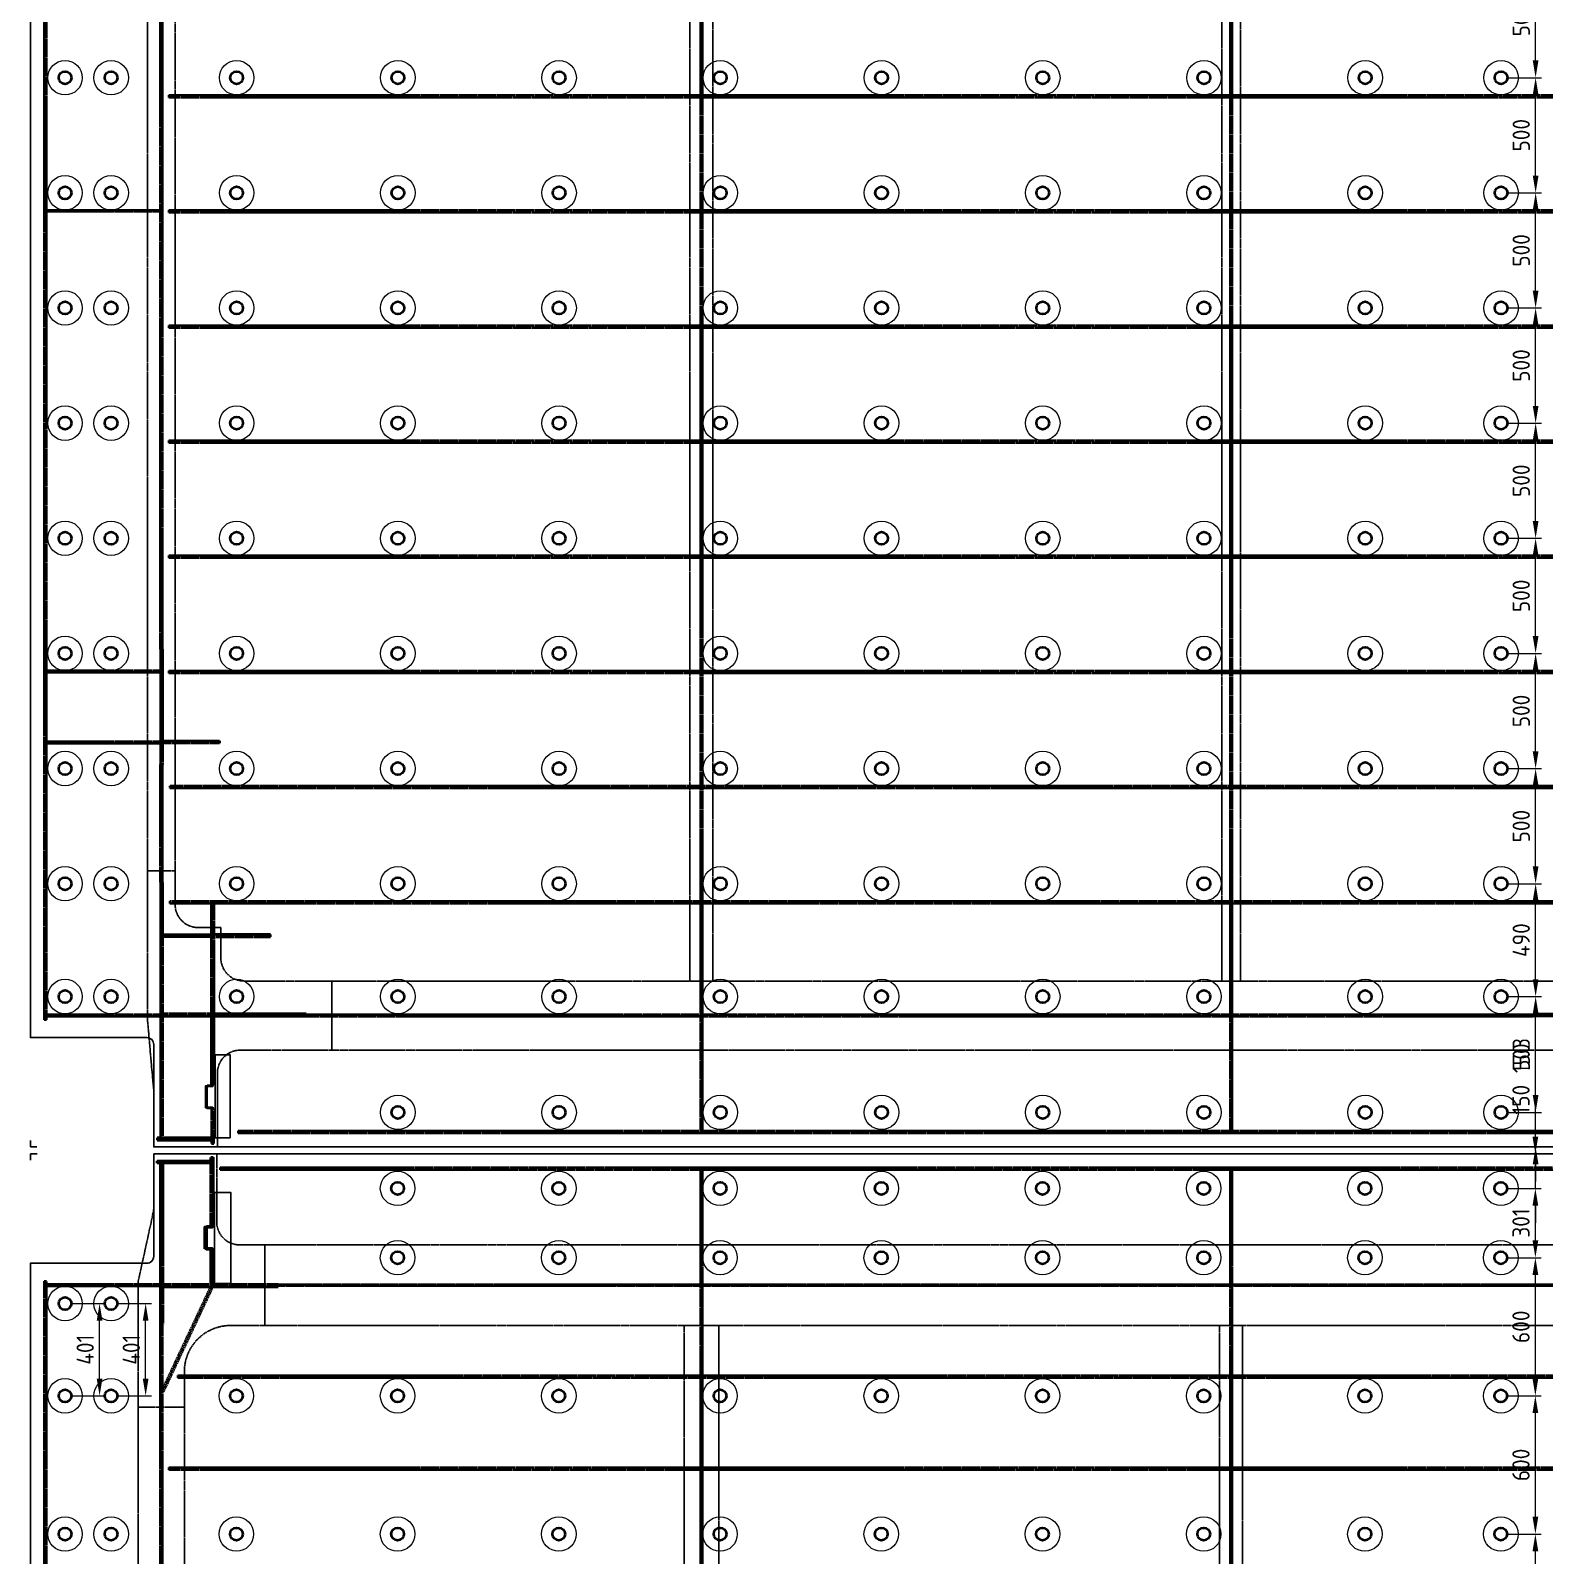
# Model space of a CAD drawing. Header units: millimetres. Extents: x -15442 to 12548, y -1071 to 35649.
# Drawn here: x -543 to 6031, y 22660 to 29282 of the extents above; entities that cross this region are included whole.
import ezdxf

# ---------------------------------------------------------------- set-up
doc = ezdxf.new("R2010")
doc.units = ezdxf.units.MM
for name, pattern in [('AM_ISO02W050', [7.5, 6, -1.5]), ('AM_ISO08W050', [18, 12, -1.5, 3, -1.5]), ('AM_ISO09W050', [22.5, 12, -1.5, 3, -1.5, 3, -1.5])]:
    doc.linetypes.add(name, pattern=pattern)
for name, color, linetype, lineweight in [('Mechanical-AM_0', 7, 'Continuous', 40), ('Mechanical-AM_11', 3, 'AM_ISO09W050', 25), ('Mechanical-AM_3', 6, 'AM_ISO02W050', 35), ('Mechanical-AM_7', 4, 'AM_ISO08W050', 25), ('Mechanical-AM_9', 253, 'Continuous', 0)]:
    doc.layers.add(name, color=color, linetype=linetype, lineweight=lineweight)
doc.styles.get("Standard").update_dxf_attribs({"font": 'ISOCP.SHX'})
doc.dimstyles.new('AM_ISO', dxfattribs={"dimtxt": 3, "dimasz": 3, "dimexe": 1, "dimexo": 1, "dimgap": 1, "dimtad": 1, "dimdec": 0, "dimdsep": 46, "dimtxsty": 'Standard', "dimcen": 0, "dimclrd": 256, "dimclre": 256, "dimclrt": 2, "dimadec": 0, "dimazin": 2, "dimtp": 0.1, "dimtm": 0.1, "dimtfac": 0.71, "dimtdec": 0, "dimtmove": 0, "dimatfit": 3, "dimfxl": 1, "dimtzin": 0, "dimlwd": -1, "dimlwe": -1, "dimarcsym": 1})

# ---------------------------------------------------------------- blocks, each defined once
blk = doc.blocks.new('cover in closed box DN90xSCH40')
for points in [[(30, 51), (5, 51), (5, 45), (30, 45)], [(36, -48), (36, 48), (30, 48), (30, -48)], [(30, -45), (5, -45), (5, -51), (30, -51)]]:
    blk.add_lwpolyline(points, close=True)
for points in [[(5, 51), (2, 51), (5, 48)], [(30, 48), (30, 51), (33, 48)], [(5, -51), (5, -48), (2, -51)], [(30, -48), (30, -51), (33, -48)]]:
    blk.add_solid(points)
blk = doc.blocks.new('*D2224')
at = {"layer": 'Defpoints', "color": 0, "transparency": 16777216}
for p in [(5842.3, 24584.2), (5992.3, 24584.2), (5842.3, 24434.2)]:
    blk.add_point(p, dxfattribs=at)
at = {"layer": 'Mechanical-AM_9', "transparency": 16777216}
for p, q in [((5992.3, 24659.2), (5992.3, 24904.3)), ((5867.3, 24584.2), (6017.3, 24584.2)), ((5992.3, 24434.2), (5992.3, 24584.2)), ((5867.3, 24434.2), (6017.3, 24434.2)), ((5992.3, 24359.2), (5992.3, 24284.2))]:
    blk.add_line(p, q, dxfattribs=at)
for points in [[(5979.8, 24659.2), (6004.8, 24659.2), (5992.3, 24584.2)], [(5979.8, 24359.2), (6004.8, 24359.2), (5992.3, 24434.2)]]:
    blk.add_solid(points, dxfattribs=at)
at = {"layer": 'Mechanical-AM_9', "color": 2, "transparency": 16777216, "insert": (5929.8, 24819.3), "char_height": 75, "attachment_point": 5, "rotation": 90}
blk.add_mtext('150', dxfattribs=at)
blk = doc.blocks.new('*D2223')
at = {"layer": 'Defpoints', "color": 0, "transparency": 16777216}
for p in [(5842.3, 25087.2), (5992.3, 25087.2), (5842.3, 24584.2)]:
    blk.add_point(p, dxfattribs=at)
at = {"layer": 'Mechanical-AM_9', "transparency": 16777216}
for p, q in [((5867.3, 25087.2), (6017.3, 25087.2)), ((5992.3, 24659.2), (5992.3, 25012.2)), ((5867.3, 24584.2), (6017.3, 24584.2))]:
    blk.add_line(p, q, dxfattribs=at)
for points in [[(5979.8, 25012.2), (6004.8, 25012.2), (5992.3, 25087.2)], [(5979.8, 24659.2), (6004.8, 24659.2), (5992.3, 24584.2)]]:
    blk.add_solid(points, dxfattribs=at)
at = {"layer": 'Mechanical-AM_9', "color": 2, "transparency": 16777216, "insert": (5929.8, 24835.7), "char_height": 75, "attachment_point": 5, "rotation": 90}
blk.add_mtext('503', dxfattribs=at)
blk = doc.blocks.new('*D2222')
at = {"layer": 'Defpoints', "color": 0, "transparency": 16777216}
for p in [(5842.3, 25577.2), (5992.3, 25577.2), (5842.3, 25087.2)]:
    blk.add_point(p, dxfattribs=at)
at = {"layer": 'Mechanical-AM_9', "transparency": 16777216}
for p, q in [((5867.3, 25577.2), (6017.3, 25577.2)), ((5992.3, 25162.2), (5992.3, 25502.2)), ((5867.3, 25087.2), (6017.3, 25087.2))]:
    blk.add_line(p, q, dxfattribs=at)
for points in [[(5979.8, 25502.2), (6004.8, 25502.2), (5992.3, 25577.2)], [(5979.8, 25162.2), (6004.8, 25162.2), (5992.3, 25087.2)]]:
    blk.add_solid(points, dxfattribs=at)
at = {"layer": 'Mechanical-AM_9', "color": 2, "transparency": 16777216, "insert": (5929.8, 25332.2), "char_height": 75, "attachment_point": 5, "rotation": 90}
blk.add_mtext('490', dxfattribs=at)
blk = doc.blocks.new('*D2221')
at = {"layer": 'Defpoints', "color": 0, "transparency": 16777216}
for p in [(5842.3, 26077.2), (5992.3, 26077.2), (5842.3, 25577.2)]:
    blk.add_point(p, dxfattribs=at)
at = {"layer": 'Mechanical-AM_9', "transparency": 16777216}
for p, q in [((5867.3, 26077.2), (6017.3, 26077.2)), ((5992.3, 25652.2), (5992.3, 26002.2)), ((5867.3, 25577.2), (6017.3, 25577.2))]:
    blk.add_line(p, q, dxfattribs=at)
for points in [[(5979.8, 26002.2), (6004.8, 26002.2), (5992.3, 26077.2)], [(5979.8, 25652.2), (6004.8, 25652.2), (5992.3, 25577.2)]]:
    blk.add_solid(points, dxfattribs=at)
at = {"layer": 'Mechanical-AM_9', "color": 2, "transparency": 16777216, "insert": (5929.8, 25827.2), "char_height": 75, "attachment_point": 5, "rotation": 90}
blk.add_mtext('500', dxfattribs=at)
blk = doc.blocks.new('*D2220')
at = {"layer": 'Defpoints', "color": 0, "transparency": 16777216}
for p in [(5842.3, 26577.2), (5992.3, 26577.2), (5842.3, 26077.2)]:
    blk.add_point(p, dxfattribs=at)
at = {"layer": 'Mechanical-AM_9', "transparency": 16777216}
for p, q in [((5867.3, 26577.2), (6017.3, 26577.2)), ((5992.3, 26152.2), (5992.3, 26502.2)), ((5867.3, 26077.2), (6017.3, 26077.2))]:
    blk.add_line(p, q, dxfattribs=at)
for points in [[(5979.8, 26502.2), (6004.8, 26502.2), (5992.3, 26577.2)], [(5979.8, 26152.2), (6004.8, 26152.2), (5992.3, 26077.2)]]:
    blk.add_solid(points, dxfattribs=at)
at = {"layer": 'Mechanical-AM_9', "color": 2, "transparency": 16777216, "insert": (5929.8, 26327.2), "char_height": 75, "attachment_point": 5, "rotation": 90}
blk.add_mtext('500', dxfattribs=at)
blk = doc.blocks.new('*D2219')
at = {"layer": 'Defpoints', "color": 0, "transparency": 16777216}
for p in [(5842.3, 27077.2), (5992.3, 27077.2), (5842.3, 26577.2)]:
    blk.add_point(p, dxfattribs=at)
at = {"layer": 'Mechanical-AM_9', "transparency": 16777216}
for p, q in [((5867.3, 27077.2), (6017.3, 27077.2)), ((5992.3, 26652.2), (5992.3, 27002.2)), ((5867.3, 26577.2), (6017.3, 26577.2))]:
    blk.add_line(p, q, dxfattribs=at)
for points in [[(5979.8, 27002.2), (6004.8, 27002.2), (5992.3, 27077.2)], [(5979.8, 26652.2), (6004.8, 26652.2), (5992.3, 26577.2)]]:
    blk.add_solid(points, dxfattribs=at)
at = {"layer": 'Mechanical-AM_9', "color": 2, "transparency": 16777216, "insert": (5929.8, 26827.2), "char_height": 75, "attachment_point": 5, "rotation": 90}
blk.add_mtext('500', dxfattribs=at)
blk = doc.blocks.new('*D2218')
at = {"layer": 'Defpoints', "color": 0, "transparency": 16777216}
for p in [(5842.3, 27577.2), (5992.3, 27577.2), (5842.3, 27077.2)]:
    blk.add_point(p, dxfattribs=at)
at = {"layer": 'Mechanical-AM_9', "transparency": 16777216}
for p, q in [((5867.3, 27577.2), (6017.3, 27577.2)), ((5992.3, 27152.2), (5992.3, 27502.2)), ((5867.3, 27077.2), (6017.3, 27077.2))]:
    blk.add_line(p, q, dxfattribs=at)
for points in [[(5979.8, 27502.2), (6004.8, 27502.2), (5992.3, 27577.2)], [(5979.8, 27152.2), (6004.8, 27152.2), (5992.3, 27077.2)]]:
    blk.add_solid(points, dxfattribs=at)
at = {"layer": 'Mechanical-AM_9', "color": 2, "transparency": 16777216, "insert": (5929.8, 27327.2), "char_height": 75, "attachment_point": 5, "rotation": 90}
blk.add_mtext('500', dxfattribs=at)
blk = doc.blocks.new('*D2217')
at = {"layer": 'Defpoints', "color": 0, "transparency": 16777216}
for p in [(5842.3, 28077.2), (5992.3, 28077.2), (5842.3, 27577.2)]:
    blk.add_point(p, dxfattribs=at)
at = {"layer": 'Mechanical-AM_9', "transparency": 16777216}
for p, q in [((5867.3, 28077.2), (6017.3, 28077.2)), ((5992.3, 27652.2), (5992.3, 28002.2)), ((5867.3, 27577.2), (6017.3, 27577.2))]:
    blk.add_line(p, q, dxfattribs=at)
for points in [[(5979.8, 28002.2), (6004.8, 28002.2), (5992.3, 28077.2)], [(5979.8, 27652.2), (6004.8, 27652.2), (5992.3, 27577.2)]]:
    blk.add_solid(points, dxfattribs=at)
at = {"layer": 'Mechanical-AM_9', "color": 2, "transparency": 16777216, "insert": (5929.8, 27827.2), "char_height": 75, "attachment_point": 5, "rotation": 90}
blk.add_mtext('500', dxfattribs=at)
blk = doc.blocks.new('*D2216')
at = {"layer": 'Defpoints', "color": 0, "transparency": 16777216}
for p in [(5842.3, 28577.2), (5992.3, 28577.2), (5842.3, 28077.2)]:
    blk.add_point(p, dxfattribs=at)
at = {"layer": 'Mechanical-AM_9', "transparency": 16777216}
for p, q in [((5867.3, 28577.2), (6017.3, 28577.2)), ((5992.3, 28152.2), (5992.3, 28502.2)), ((5867.3, 28077.2), (6017.3, 28077.2))]:
    blk.add_line(p, q, dxfattribs=at)
for points in [[(5979.8, 28502.2), (6004.8, 28502.2), (5992.3, 28577.2)], [(5979.8, 28152.2), (6004.8, 28152.2), (5992.3, 28077.2)]]:
    blk.add_solid(points, dxfattribs=at)
at = {"layer": 'Mechanical-AM_9', "color": 2, "transparency": 16777216, "insert": (5929.8, 28327.2), "char_height": 75, "attachment_point": 5, "rotation": 90}
blk.add_mtext('500', dxfattribs=at)
blk = doc.blocks.new('*D2215')
at = {"layer": 'Defpoints', "color": 0, "transparency": 16777216}
for p in [(5842.3, 29077.2), (5992.3, 29077.2), (5842.3, 28577.2)]:
    blk.add_point(p, dxfattribs=at)
at = {"layer": 'Mechanical-AM_9', "transparency": 16777216}
for p, q in [((5867.3, 29077.2), (6017.3, 29077.2)), ((5992.3, 28652.2), (5992.3, 29002.2)), ((5867.3, 28577.2), (6017.3, 28577.2))]:
    blk.add_line(p, q, dxfattribs=at)
for points in [[(5979.8, 29002.2), (6004.8, 29002.2), (5992.3, 29077.2)], [(5979.8, 28652.2), (6004.8, 28652.2), (5992.3, 28577.2)]]:
    blk.add_solid(points, dxfattribs=at)
at = {"layer": 'Mechanical-AM_9', "color": 2, "transparency": 16777216, "insert": (5929.8, 28827.2), "char_height": 75, "attachment_point": 5, "rotation": 90}
blk.add_mtext('500', dxfattribs=at)
blk = doc.blocks.new('*D2214')
at = {"layer": 'Defpoints', "color": 0, "transparency": 16777216}
for p in [(5842.3, 29577.2), (5992.3, 29577.2), (5842.3, 29077.2)]:
    blk.add_point(p, dxfattribs=at)
at = {"layer": 'Mechanical-AM_9', "transparency": 16777216}
for p, q in [((5867.3, 29577.2), (6017.3, 29577.2)), ((5992.3, 29152.2), (5992.3, 29502.2)), ((5867.3, 29077.2), (6017.3, 29077.2))]:
    blk.add_line(p, q, dxfattribs=at)
for points in [[(5979.8, 29502.2), (6004.8, 29502.2), (5992.3, 29577.2)], [(5979.8, 29152.2), (6004.8, 29152.2), (5992.3, 29077.2)]]:
    blk.add_solid(points, dxfattribs=at)
at = {"layer": 'Mechanical-AM_9', "color": 2, "transparency": 16777216, "insert": (5929.8, 29327.2), "char_height": 75, "attachment_point": 5, "rotation": 90}
blk.add_mtext('500', dxfattribs=at)
blk = doc.blocks.new('*D2260')
at = {"layer": 'Defpoints', "color": 0, "transparency": 16777216}
for p in [(5841.2, 22753.3), (5991.2, 22753.3), (5841.2, 22153.3)]:
    blk.add_point(p, dxfattribs=at)
at = {"layer": 'Mechanical-AM_9', "transparency": 16777216}
for p, q in [((5866.2, 22753.3), (6016.2, 22753.3)), ((5991.2, 22228.3), (5991.2, 22678.3)), ((5866.2, 22153.3), (6016.2, 22153.3))]:
    blk.add_line(p, q, dxfattribs=at)
for points in [[(5978.7, 22678.3), (6003.7, 22678.3), (5991.2, 22753.3)], [(5978.7, 22228.3), (6003.7, 22228.3), (5991.2, 22153.3)]]:
    blk.add_solid(points, dxfattribs=at)
at = {"layer": 'Mechanical-AM_9', "color": 2, "transparency": 16777216, "insert": (5928.7, 22453.3), "char_height": 75, "attachment_point": 5, "rotation": 90}
blk.add_mtext('600', dxfattribs=at)
blk = doc.blocks.new('*D2259')
at = {"layer": 'Defpoints', "color": 0, "transparency": 16777216}
for p in [(5841.2, 23353.3), (5991.2, 23353.3), (5841.2, 22753.3)]:
    blk.add_point(p, dxfattribs=at)
at = {"layer": 'Mechanical-AM_9', "transparency": 16777216}
for p, q in [((5866.2, 23353.3), (6016.2, 23353.3)), ((5991.2, 22828.3), (5991.2, 23278.3)), ((5866.2, 22753.3), (6016.2, 22753.3))]:
    blk.add_line(p, q, dxfattribs=at)
for points in [[(5978.7, 23278.3), (6003.7, 23278.3), (5991.2, 23353.3)], [(5978.7, 22828.3), (6003.7, 22828.3), (5991.2, 22753.3)]]:
    blk.add_solid(points, dxfattribs=at)
at = {"layer": 'Mechanical-AM_9', "color": 2, "transparency": 16777216, "insert": (5928.7, 23053.3), "char_height": 75, "attachment_point": 5, "rotation": 90}
blk.add_mtext('600', dxfattribs=at)
blk = doc.blocks.new('*D2258')
at = {"layer": 'Defpoints', "color": 0, "transparency": 16777216}
for p in [(5841.2, 23953.3), (5991.2, 23953.3), (5841.2, 23353.3)]:
    blk.add_point(p, dxfattribs=at)
at = {"layer": 'Mechanical-AM_9', "transparency": 16777216}
for p, q in [((5866.2, 23953.3), (6016.2, 23953.3)), ((5991.2, 23428.3), (5991.2, 23878.3)), ((5866.2, 23353.3), (6016.2, 23353.3))]:
    blk.add_line(p, q, dxfattribs=at)
for points in [[(5978.7, 23878.3), (6003.7, 23878.3), (5991.2, 23953.3)], [(5978.7, 23428.3), (6003.7, 23428.3), (5991.2, 23353.3)]]:
    blk.add_solid(points, dxfattribs=at)
at = {"layer": 'Mechanical-AM_9', "color": 2, "transparency": 16777216, "insert": (5928.7, 23653.3), "char_height": 75, "attachment_point": 5, "rotation": 90}
blk.add_mtext('600', dxfattribs=at)
blk = doc.blocks.new('*D2257')
at = {"layer": 'Defpoints', "color": 0, "transparency": 16777216}
for p in [(5841.2, 24254.2), (5991.2, 24254.2), (5841.2, 23953.3)]:
    blk.add_point(p, dxfattribs=at)
at = {"layer": 'Mechanical-AM_9', "transparency": 16777216}
for p, q in [((5866.2, 24254.2), (6016.2, 24254.2)), ((5991.2, 24028.3), (5991.2, 24179.2)), ((5866.2, 23953.3), (6016.2, 23953.3))]:
    blk.add_line(p, q, dxfattribs=at)
for points in [[(5978.7, 24179.2), (6003.7, 24179.2), (5991.2, 24254.2)], [(5978.7, 24028.3), (6003.7, 24028.3), (5991.2, 23953.3)]]:
    blk.add_solid(points, dxfattribs=at)
at = {"layer": 'Mechanical-AM_9', "color": 2, "transparency": 16777216, "insert": (5928.7, 24103.8), "char_height": 75, "attachment_point": 5, "rotation": 90}
blk.add_mtext('301', dxfattribs=at)
blk = doc.blocks.new('*D2256')
at = {"layer": 'Defpoints', "color": 0, "transparency": 16777216}
for p in [(5841.2, 24404.2), (5991.2, 24404.2), (5841.2, 24254.2)]:
    blk.add_point(p, dxfattribs=at)
at = {"layer": 'Mechanical-AM_9', "transparency": 16777216}
for p, q in [((5991.2, 24479.2), (5991.2, 24724.3)), ((5866.2, 24404.2), (6016.2, 24404.2)), ((5991.2, 24254.2), (5991.2, 24404.2)), ((5866.2, 24254.2), (6016.2, 24254.2)), ((5991.2, 24179.2), (5991.2, 24104.2))]:
    blk.add_line(p, q, dxfattribs=at)
for points in [[(5978.7, 24479.2), (6003.7, 24479.2), (5991.2, 24404.2)], [(5978.7, 24179.2), (6003.7, 24179.2), (5991.2, 24254.2)]]:
    blk.add_solid(points, dxfattribs=at)
at = {"layer": 'Mechanical-AM_9', "color": 2, "transparency": 16777216, "insert": (5928.7, 24639.3), "char_height": 75, "attachment_point": 5, "rotation": 90}
blk.add_mtext('150', dxfattribs=at)
blk = doc.blocks.new('*D2250')
at = {"layer": 'Defpoints', "color": 0, "transparency": 16777216}
for p in [(-392.7, 23754.2), (-242.7, 23754.2), (-392.7, 23353.3)]:
    blk.add_point(p, dxfattribs=at)
at = {"layer": 'Mechanical-AM_9', "transparency": 16777216}
for p, q in [((-367.7, 23754.2), (-217.7, 23754.2)), ((-242.7, 23428.3), (-242.7, 23679.2)), ((-367.7, 23353.3), (-217.7, 23353.3))]:
    blk.add_line(p, q, dxfattribs=at)
for points in [[(-255.2, 23679.2), (-230.2, 23679.2), (-242.7, 23754.2)], [(-255.2, 23428.3), (-230.2, 23428.3), (-242.7, 23353.3)]]:
    blk.add_solid(points, dxfattribs=at)
at = {"layer": 'Mechanical-AM_9', "color": 2, "transparency": 16777216, "insert": (-305.2, 23553.8), "char_height": 75, "attachment_point": 5, "rotation": 90}
blk.add_mtext('401', dxfattribs=at)
blk = doc.blocks.new('*D2248')
at = {"layer": 'Defpoints', "color": 0, "transparency": 16777216}
for p in [(-192.7, 23754.2), (-42.7, 23754.2), (-192.7, 23353.3)]:
    blk.add_point(p, dxfattribs=at)
at = {"layer": 'Mechanical-AM_9', "transparency": 16777216}
for p, q in [((-167.7, 23754.2), (-17.7, 23754.2)), ((-42.7, 23428.3), (-42.7, 23679.2)), ((-167.7, 23353.3), (-17.7, 23353.3))]:
    blk.add_line(p, q, dxfattribs=at)
for points in [[(-55.2, 23679.2), (-30.2, 23679.2), (-42.7, 23754.2)], [(-55.2, 23428.3), (-30.2, 23428.3), (-42.7, 23353.3)]]:
    blk.add_solid(points, dxfattribs=at)
at = {"layer": 'Mechanical-AM_9', "color": 2, "transparency": 16777216, "insert": (-105.2, 23553.8), "char_height": 75, "attachment_point": 5, "rotation": 90}
blk.add_mtext('401', dxfattribs=at)
blk = doc.blocks.new('PNL_01_2_L.H_2_2_2_2_2', base_point=(-542.7, 24434.2))
for centre in [(-392.7, 29077.2), (-192.7, 29077.2), (352.3, 29077.2), (1052.3, 29077.2), (1752.3, 29077.2), (2452.3, 29077.2), (3152.3, 29077.2), (3852.3, 29077.2), (4552.3, 29077.2), (5252.3, 29077.2), (5842.3, 29077.2), (-392.7, 28577.2), (-192.7, 28577.2), (352.3, 28577.2), (1052.3, 28577.2), (1752.3, 28577.2), (2452.3, 28577.2), (3152.3, 28577.2), (3852.3, 28577.2), (4552.3, 28577.2), (5252.3, 28577.2), (5842.3, 28577.2), (-392.7, 28077.2), (-192.7, 28077.2), (352.3, 28077.2), (1052.3, 28077.2), (1752.3, 28077.2), (2452.3, 28077.2), (3152.3, 28077.2), (3852.3, 28077.2), (4552.3, 28077.2), (5252.3, 28077.2), (5842.3, 28077.2), (-392.7, 27577.2), (-192.7, 27577.2), (352.3, 27577.2), (1052.3, 27577.2), (1752.3, 27577.2), (2452.3, 27577.2), (3152.3, 27577.2), (3852.3, 27577.2), (4552.3, 27577.2), (5252.3, 27577.2), (5842.3, 27577.2), (-392.7, 27077.2), (-192.7, 27077.2), (352.3, 27077.2), (1052.3, 27077.2), (1752.3, 27077.2), (2452.3, 27077.2), (3152.3, 27077.2), (3852.3, 27077.2), (4552.3, 27077.2), (5252.3, 27077.2), (5842.3, 27077.2), (-392.7, 26577.2), (-192.7, 26577.2), (352.3, 26577.2), (1052.3, 26577.2), (1752.3, 26577.2), (2452.3, 26577.2), (3152.3, 26577.2), (3852.3, 26577.2), (4552.3, 26577.2), (5252.3, 26577.2), (5842.3, 26577.2), (-392.7, 26077.2), (-192.7, 26077.2), (352.3, 26077.2), (1052.3, 26077.2), (1752.3, 26077.2), (2452.3, 26077.2), (3152.3, 26077.2), (3852.3, 26077.2), (4552.3, 26077.2), (5252.3, 26077.2), (5842.3, 26077.2), (-392.7, 25577.2), (-192.7, 25577.2), (352.3, 25577.2), (1052.3, 25577.2), (1752.3, 25577.2), (2452.3, 25577.2), (3152.3, 25577.2), (3852.3, 25577.2), (4552.3, 25577.2), (5252.3, 25577.2), (5842.3, 25577.2), (-392.7, 25087.2), (-192.7, 25087.2), (352.3, 25087.2), (1052.3, 25087.2), (1752.3, 25087.2), (2452.3, 25087.2), (3152.3, 25087.2), (3852.3, 25087.2), (4552.3, 25087.2), (5252.3, 25087.2), (5842.3, 25087.2), (1052.3, 24584.2), (1752.3, 24584.2), (2452.3, 24584.2), (3152.3, 24584.2), (3852.3, 24584.2), (4552.3, 24584.2), (5252.3, 24584.2), (5842.3, 24584.2)]:
    blk.add_circle(centre, 27.5)
at = {"layer": 'Mechanical-AM_9'}
for centre in [(-392.7, 29077.2), (-192.7, 29077.2), (352.3, 29077.2), (1052.3, 29077.2), (1752.3, 29077.2), (2452.3, 29077.2), (3152.3, 29077.2), (3852.3, 29077.2), (4552.3, 29077.2), (5252.3, 29077.2), (5842.3, 29077.2), (-392.7, 28577.2), (-192.7, 28577.2), (352.3, 28577.2), (1052.3, 28577.2), (1752.3, 28577.2), (2452.3, 28577.2), (3152.3, 28577.2), (3852.3, 28577.2), (4552.3, 28577.2), (5252.3, 28577.2), (5842.3, 28577.2), (-392.7, 28077.2), (-192.7, 28077.2), (352.3, 28077.2), (1052.3, 28077.2), (1752.3, 28077.2), (2452.3, 28077.2), (3152.3, 28077.2), (3852.3, 28077.2), (4552.3, 28077.2), (5252.3, 28077.2), (5842.3, 28077.2), (-392.7, 27577.2), (-192.7, 27577.2), (352.3, 27577.2), (1052.3, 27577.2), (1752.3, 27577.2), (2452.3, 27577.2), (3152.3, 27577.2), (3852.3, 27577.2), (4552.3, 27577.2), (5252.3, 27577.2), (5842.3, 27577.2), (-392.7, 27077.2), (-192.7, 27077.2), (352.3, 27077.2), (1052.3, 27077.2), (1752.3, 27077.2), (2452.3, 27077.2), (3152.3, 27077.2), (3852.3, 27077.2), (4552.3, 27077.2), (5252.3, 27077.2), (5842.3, 27077.2), (-392.7, 26577.2), (-192.7, 26577.2), (352.3, 26577.2), (1052.3, 26577.2), (1752.3, 26577.2), (2452.3, 26577.2), (3152.3, 26577.2), (3852.3, 26577.2), (4552.3, 26577.2), (5252.3, 26577.2), (5842.3, 26577.2), (-392.7, 26077.2), (-192.7, 26077.2), (352.3, 26077.2), (1052.3, 26077.2), (1752.3, 26077.2), (2452.3, 26077.2), (3152.3, 26077.2), (3852.3, 26077.2), (4552.3, 26077.2), (5252.3, 26077.2), (5842.3, 26077.2), (-392.7, 25577.2), (-192.7, 25577.2), (352.3, 25577.2), (1052.3, 25577.2), (1752.3, 25577.2), (2452.3, 25577.2), (3152.3, 25577.2), (3852.3, 25577.2), (4552.3, 25577.2), (5252.3, 25577.2), (5842.3, 25577.2), (-392.7, 25087.2), (-192.7, 25087.2), (352.3, 25087.2), (1052.3, 25087.2), (1752.3, 25087.2), (2452.3, 25087.2), (3152.3, 25087.2), (3852.3, 25087.2), (4552.3, 25087.2), (5252.3, 25087.2), (5842.3, 25087.2), (1052.3, 24584.2), (1752.3, 24584.2), (2452.3, 24584.2), (3152.3, 24584.2), (3852.3, 24584.2), (4552.3, 24584.2), (5252.3, 24584.2), (5842.3, 24584.2)]:
    blk.add_circle(centre, 75, dxfattribs=at)
for p1, p2, picture, middle in [((5842.3, 29077.2), (5842.3, 29577.2), '*D2214', (5929.8, 29327.2)), ((5842.3, 28577.2), (5842.3, 29077.2), '*D2215', (5929.8, 28827.2)), ((5842.3, 28077.2), (5842.3, 28577.2), '*D2216', (5929.8, 28327.2)), ((5842.3, 27577.2), (5842.3, 28077.2), '*D2217', (5929.8, 27827.2)), ((5842.3, 27077.2), (5842.3, 27577.2), '*D2218', (5929.8, 27327.2)), ((5842.3, 26577.2), (5842.3, 27077.2), '*D2219', (5929.8, 26827.2)), ((5842.3, 26077.2), (5842.3, 26577.2), '*D2220', (5929.8, 26327.2)), ((5842.3, 25577.2), (5842.3, 26077.2), '*D2221', (5929.8, 25827.2)), ((5842.3, 25087.2), (5842.3, 25577.2), '*D2222', (5929.8, 25332.2)), ((5842.3, 24584.2), (5842.3, 25087.2), '*D2223', (5929.8, 24835.7)), ((5842.3, 24434.2), (5842.3, 24584.2), '*D2224', (5929.8, 24819.3))]:
    dim = blk.add_aligned_dim(p1=p1, p2=p2, distance=-150, dimstyle='AM_ISO', override={"dimscale": 25}, dxfattribs=at)
    dim.commit()
    dim.dimension.update_dxf_attribs({"geometry": picture, "text_midpoint": middle})
blk = doc.blocks.new('PNL_01_2_L.H_2_2_2_2_2_2', base_point=(-542.7, 10174.2))
for centre in [(1051.2, 24254.2), (1751.2, 24254.2), (2451.2, 24254.2), (3151.2, 24254.2), (3851.2, 24254.2), (4551.2, 24254.2), (5251.2, 24254.2), (5841.2, 24254.2), (1051.2, 23953.3), (1751.2, 23953.3), (2451.2, 23953.3), (3151.2, 23953.3), (3851.2, 23953.3), (4551.2, 23953.3), (5251.2, 23953.3), (5841.2, 23953.3), (351.2, 23353.3), (1051.2, 23353.3), (1751.2, 23353.3), (2451.2, 23353.3), (3151.2, 23353.3), (3851.2, 23353.3), (4551.2, 23353.3), (5251.2, 23353.3), (5841.2, 23353.3), (-392.7, 22753.3), (-192.7, 22753.3), (351.2, 22753.3), (1051.2, 22753.3), (1751.2, 22753.3), (2451.2, 22753.3), (3151.2, 22753.3), (3851.2, 22753.3), (4551.2, 22753.3), (5251.2, 22753.3), (5841.2, 22753.3)]:
    blk.add_circle(centre, 27.5)
at = {"color": 4}
for centre in [(-392.7, 23754.2), (-192.7, 23754.2), (-392.7, 23353.3), (-192.7, 23353.3)]:
    blk.add_circle(centre, 27.5, dxfattribs=at)
at = {"layer": 'Mechanical-AM_9'}
for centre in [(1051.2, 24254.2), (1751.2, 24254.2), (2451.2, 24254.2), (3151.2, 24254.2), (3851.2, 24254.2), (4551.2, 24254.2), (5251.2, 24254.2), (5841.2, 24254.2), (1051.2, 23953.3), (1751.2, 23953.3), (2451.2, 23953.3), (3151.2, 23953.3), (3851.2, 23953.3), (4551.2, 23953.3), (5251.2, 23953.3), (5841.2, 23953.3), (-392.7, 23754.2), (-192.7, 23754.2), (-392.7, 23353.3), (-192.7, 23353.3), (351.2, 23353.3), (1051.2, 23353.3), (1751.2, 23353.3), (2451.2, 23353.3), (3151.2, 23353.3), (3851.2, 23353.3), (4551.2, 23353.3), (5251.2, 23353.3), (5841.2, 23353.3), (-392.7, 22753.3), (-192.7, 22753.3), (351.2, 22753.3), (1051.2, 22753.3), (1751.2, 22753.3), (2451.2, 22753.3), (3151.2, 22753.3), (3851.2, 22753.3), (4551.2, 22753.3), (5251.2, 22753.3), (5841.2, 22753.3)]:
    blk.add_circle(centre, 75, dxfattribs=at)
for p1, p2, picture, middle in [((5841.2, 24254.2), (5841.2, 24404.2), '*D2256', (5928.7, 24639.3)), ((5841.2, 23953.3), (5841.2, 24254.2), '*D2257', (5928.7, 24103.8)), ((5841.2, 23353.3), (5841.2, 23953.3), '*D2258', (5928.7, 23653.3)), ((-392.7, 23353.3), (-392.7, 23754.2), '*D2250', (-305.2, 23553.8)), ((-192.7, 23353.3), (-192.7, 23754.2), '*D2248', (-105.2, 23553.8)), ((5841.2, 22753.3), (5841.2, 23353.3), '*D2259', (5928.7, 23053.3)), ((5841.2, 22153.3), (5841.2, 22753.3), '*D2260', (5928.7, 22453.3))]:
    dim = blk.add_aligned_dim(p1=p1, p2=p2, distance=-150, dimstyle='AM_ISO', override={"dimscale": 25}, dxfattribs=at)
    dim.commit()
    dim.dimension.update_dxf_attribs({"geometry": picture, "text_midpoint": middle})

msp = doc.modelspace()

# ---------------------------------------------------------------- linework, layer by layer
msp.add_lwpolyline([(11642.3, 24434.2), (-7.7, 24434.2), (-7.7, 24879.2, 0.414214), (-37.7, 24909.2), (-542.7, 24909.2), (-542.7, 35379.2), (-168.7, 35379.2, 0.414214), (-138.7, 35409.2), (-138.7, 35649.2), (118.3, 35649.2, -0.414214), (188.3, 35579.2), (188.3, 35460.2, 0.414214), (218.3, 35430.2), (2020.3, 35430.2), (2180.3, 35379.2), (2821.3, 35379.2), (2886.3, 35395.2), (5586.3, 35395.2), (5651.3, 35379.2), (6292.3, 35379.2)], format="xyb")
for points in [[(258.8, 24834.2), (323.8, 24834.2), (323.8, 24474.2), (258.8, 24474.2)], [(255.8, 24236.7), (326.8, 24236.7), (326.8, 23841.7), (255.8, 23841.7)]]:
    msp.add_lwpolyline(points, close=True)
msp.add_lwpolyline([(-7.7, 24404.2), (11642.3, 24404.2), (11642.3, 23959.2, 0.414214), (11672.3, 23929.2), (12227.3, 23929.2), (12227.3, 10389.2), (11672.3, 10389.2, 0.414214), (11642.3, 10359.2), (11642.3, 10174.2), (-7.7, 10174.2), (-7.7, 10359.2, 0.414214), (-37.7, 10389.2), (-542.7, 10389.2), (-542.7, 23929.2), (-37.7, 23929.2, 0.414214), (-7.7, 23959.2)], format="xyb", close=True)
at = {"layer": 'Mechanical-AM_0', "linetype": 'AM_ISO02W050'}
for points in [[(2367.3, 35093.7), (2373.3, 35093.7), (2373.3, 25007.7), (2367.3, 25007.7)], [(4667.3, 35093.7), (4673.3, 35093.7), (4673.3, 25007.7), (4667.3, 25007.7)], [(22.3, 34924.7), (28.3, 34924.7), (28.3, 26595.2), (22.3, 26595.2)], [(-472.7, 28501.7), (22.3, 28501.7), (22.3, 28495.7), (-472.7, 28495.7)], [(22.3, 26095.3), (32.3, 26095.3), (32.3, 26595.2), (22.3, 26595.2)], [(-472.7, 26495.7), (22.3, 26495.7), (22.3, 26501.7), (-472.7, 26501.7)], [(-472.7, 26187.7), (22.3, 26187.7), (22.3, 26193.7), (-472.7, 26193.7)], [(277.3, 26187.7), (32.3, 26187.7), (32.3, 26197.7), (277.3, 26197.7)], [(22.3, 26095.3), (28.3, 26095.3), (28.3, 25583.7), (22.3, 25583.7)], [(22.3, 24474.2), (32.3, 24474.2), (32.3, 25583.7), (22.3, 25583.7)], [(253.8, 25011.7), (243.8, 25011.7), (243.8, 25491.7), (253.8, 25491.7)], [(243.8, 25346.7), (32.3, 25346.7), (32.3, 25356.7), (243.8, 25356.7)], [(498.8, 25356.7), (253.8, 25356.7), (253.8, 25346.7), (498.8, 25346.7)], [(22.3, 25007.7), (-472.7, 25007.7), (-472.7, 25001.7), (22.3, 25001.7)], [(654.3, 25011.7), (32.3, 25011.7), (32.3, 25001.7), (654.3, 25001.7)], [(243.8, 25001.7), (253.8, 25001.7), (253.8, 24702.7), (243.8, 24702.7)], [(654.3, 25001.7), (5982.3, 25001.7), (5982.3, 25007.7), (654.3, 25007.7)], [(2367.3, 25001.7), (2373.3, 25001.7), (2373.3, 24504.2), (2367.3, 24504.2)], [(4667.3, 25001.7), (4673.3, 25001.7), (4673.3, 24504.2), (4667.3, 24504.2)], [(5982.3, 25011.7), (7032.3, 25011.7), (7032.3, 25001.7), (5982.3, 25001.7)], [(243.8, 24449.2), (253.8, 24449.2), (253.8, 24600.7), (243.8, 24600.7)], [(243.8, 24474.2), (7.3, 24474.2), (7.3, 24464.2), (243.8, 24464.2)], [(7.3, 24374.2), (240.8, 24374.2), (240.8, 24364.2), (7.3, 24364.2)], [(240.8, 24090.2), (240.8, 24389.2), (250.8, 24389.2), (250.8, 24090.2)], [(22.3, 24364.2), (32.3, 24364.2), (32.3, 23664.2), (22.3, 23664.2)], [(2367.3, 24334.2), (2373.3, 24334.2), (2373.3, 23836.7), (2367.3, 23836.7)], [(4667.3, 24334.2), (4673.3, 24334.2), (4673.3, 23836.7), (4667.3, 23836.7)], [(250.8, 23988.2), (250.8, 23836.7), (240.8, 23836.7), (240.8, 23988.2)], [(22.3, 23836.7), (-472.7, 23836.7), (-472.7, 23830.7), (22.3, 23830.7)], [(246.3, 23824.2), (33.8, 23371.6), (28.3, 23374.1), (240.8, 23826.7)], [(532.3, 23836.7), (32.3, 23836.7), (32.3, 23826.7), (532.3, 23826.7)], [(532.3, 23836.7), (6232.3, 23836.7), (6232.3, 23830.7), (532.3, 23830.7)], [(2367.3, 23830.7), (2373.3, 23830.7), (2373.3, 10747.7), (2367.3, 10747.7)], [(4667.3, 23830.7), (4673.3, 23830.7), (4673.3, 10747.7), (4667.3, 10747.7)], [(22.3, 23664.2), (28.3, 23664.2), (28.3, 10914.2), (22.3, 10914.2)]]:
    msp.add_lwpolyline(points, close=True, dxfattribs=at)
at = {"layer": 'Mechanical-AM_11', "color": 3}
for points in [[(2420.3, 25154.7), (2320.3, 25154.7), (2320.3, 34946.7), (2420.3, 34946.7)], [(4710.3, 25154.7), (4630.3, 25154.7), (4630.3, 34946.7), (4710.3, 34946.7)], [(85.3, 34544.7), (-34.7, 34544.7), (-34.7, 25633.7), (85.3, 25633.7)], [(765.4, 25154.7), (10869.2, 25154.7), (10869.2, 24854.7), (765.4, 24854.7)], [(6422.3, 23658.7), (474.8, 23658.7), (474.8, 24008.7), (6422.3, 24008.7), (6592.3, 24063.7), (6592.3, 24063.7), (6592.3, 24063.7), (6592.3, 24063.7), (8701.2, 24063.7), (8701.2, 24063.7), (8871.2, 24008.7), (11159.8, 24008.7), (11159.8, 23658.7), (8871.2, 23658.7), (8701.2, 23713.7), (8701.2, 23713.7), (8701.2, 23713.7), (6592.3, 23713.7), (6592.3, 23713.7), (6592.3, 23713.7)], [(2445.3, 10919.7), (2295.3, 10919.7), (2295.3, 23658.7), (2445.3, 23658.7)], [(4720.3, 10919.7), (4620.3, 10919.7), (4620.3, 23658.7), (4720.3, 23658.7)], [(125.3, 23303.7), (-74.7, 23303.7), (-74.7, 12374), (125.3, 12374)]]:
    msp.add_lwpolyline(points, close=True, dxfattribs=at)
for points in [[(765.4, 24854.7), (368.8, 24854.7, 0.414214), (268.8, 24754.7), (268.8, 24434.2), (-7.7, 24434.2), (-7.7, 24679.2), (-34.7, 24986.7), (-34.7, 25633.7), (85.3, 25633.7), (85.3, 25486.7, 0.414214), (185.3, 25386.7), (283.8, 25386.7), (283.8, 25254.7, 0.414214), (383.8, 25154.7), (765.4, 25154.7)], [(265.8, 24404.2), (265.8, 24108.7, 0.414214), (365.8, 24008.7), (474.8, 24008.7), (474.8, 23658.7), (325.3, 23658.7, 0.414214), (125.3, 23458.7), (125.3, 23303.7), (-74.7, 23303.7), (-74.7, 23851.7), (-10, 24148.3, 0.053748), (-7.7, 24169.6), (-7.7, 24404.2)]]:
    msp.add_lwpolyline(points, format="xyb", close=True, dxfattribs=at)
at = {"layer": 'Mechanical-AM_3', "color": 30, "linetype": 'AM_ISO02W050'}
for points in [[(-472.7, 24986.7), (-472.7, 35334.2), (-482.7, 35334.2), (-482.7, 24986.7)], [(11576.3, 29001.7), (58.3, 29001.7), (58.3, 28991.7), (11576.3, 28991.7)], [(11576.3, 28501.7), (58.3, 28501.7), (58.3, 28491.7), (11576.3, 28491.7)], [(11576.3, 28001.7), (58.3, 28001.7), (58.3, 27991.7), (11576.3, 27991.7)], [(11576.3, 27501.7), (58.3, 27501.7), (58.3, 27491.7), (11576.3, 27491.7)], [(11576.3, 27001.7), (58.3, 27001.7), (58.3, 26991.7), (11576.3, 26991.7)], [(11576.3, 26501.7), (58.3, 26501.7), (58.3, 26491.7), (11576.3, 26491.7)], [(6887.3, 26001.7), (62.3, 26001.7), (62.3, 25991.7), (6887.3, 25991.7)], [(11572.3, 25501.7), (62.3, 25501.7), (62.3, 25491.7), (11572.3, 25491.7)], [(358.8, 24504.2), (11275.8, 24504.2), (11275.8, 24494.2), (358.8, 24494.2)], [(11353.8, 24344.2), (280.8, 24344.2), (280.8, 24334.2), (11353.8, 24334.2)], [(-472.7, 10434.2), (-472.7, 23851.7), (-482.7, 23851.7), (-482.7, 10434.2)], [(11538, 23441.7), (96.7, 23441.7), (96.7, 23431.7), (11538, 23431.7)], [(11576.3, 23041.7), (58.3, 23041.7), (58.3, 23031.7), (11576.3, 23031.7)]]:
    msp.add_lwpolyline(points, close=True, dxfattribs=at)
at = {"layer": 'Mechanical-AM_7'}
for points in [[(-542.7, 24462.8), (-542.7, 24434.2), (-514.7, 24434.2)], [(-514.1, 24404.2), (-542.7, 24404.2), (-542.7, 24376.3)]]:
    msp.add_lwpolyline(points, dxfattribs=at)

# ---------------------------------------------------------------- block references
at = {"xscale": -1}
msp.add_blockref('cover in closed box DN90xSCH40', (253.8, 24651.7), dxfattribs=at)
at = {"layer": 'Mechanical-AM_0'}
for name, p in [('PNL_01_2_L.H_2_2_2_2_2', (-542.7, 24434.2)), ('PNL_01_2_L.H_2_2_2_2_2_2', (-542.7, 10174.2))]:
    msp.add_blockref(name, p, dxfattribs=at)
at = {"layer": 'Mechanical-AM_0', "linetype": 'AM_ISO02W050', "xscale": -1}
msp.add_blockref('cover in closed box DN90xSCH40', (250.8, 24039.2), dxfattribs=at)

doc.saveas('drawing.dxf')
